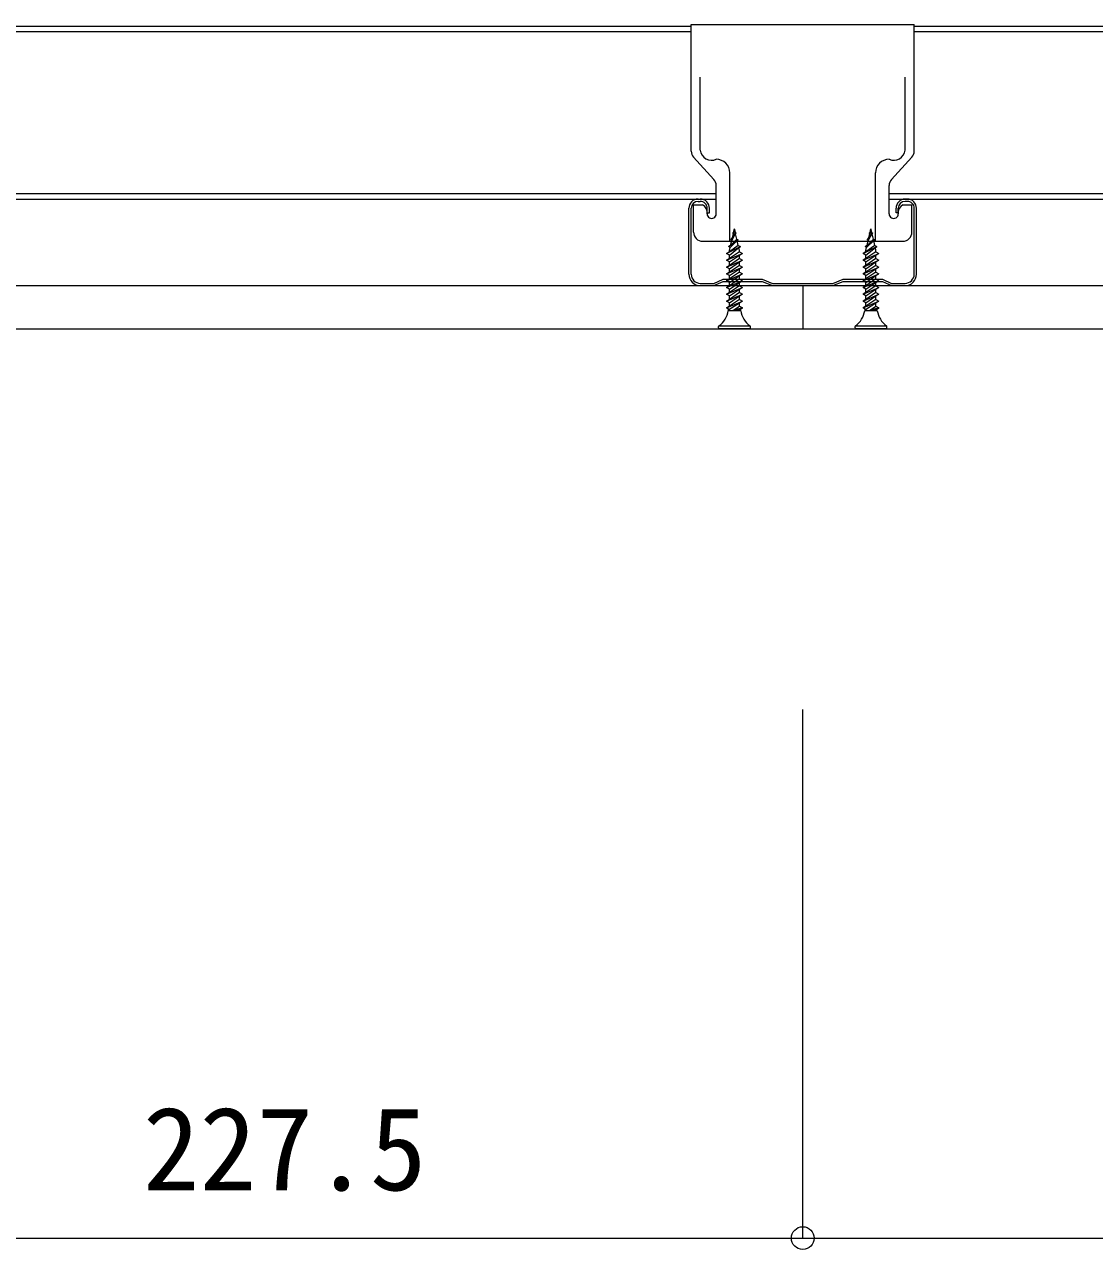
# Model space of a CAD drawing. Units: millimetres, scale not verified. Extents: x -2060 to 1861, y -4765 to 1286.
# Drawn here: x -1321.2 to -1086, y -2694.8 to -2425.7 of the extents above; entities that cross this region are included whole.
import ezdxf
from ezdxf.enums import TextEntityAlignment as Align

# ---------------------------------------------------------------- set-up
doc = ezdxf.new("R2010")
doc.units = ezdxf.units.MM
doc.header["$LTSCALE"] = 10
doc.header["$PDMODE"] = 32
doc.header["$PDSIZE"] = 5
for name, color, linetype, lineweight in [('4-0_通り芯', 4, 'Continuous', 18), ('4-2_下地１', 5, 'Continuous', 18), ('4-4_仕上１', 2, 'Continuous', 18), ('4-5_仕上２', 3, 'Continuous', 18), ('4-6_寸法', 4, 'Continuous', 18)]:
    doc.layers.add(name, color=color, linetype=linetype, lineweight=lineweight)
doc.styles.add('ＭＳ ゴシック', font='')
doc.styles.get('ＭＳ ゴシック').set_extended_font_data('MS Gothic')

msp = doc.modelspace()

# ---------------------------------------------------------------- linework, layer by layer
at = {"layer": '4-0_通り芯'}
for p, q in [((-1165.99, -2473.04), (-1164.78, -2471.55)), ((-1165.75, -2473.18), (-1165.06, -2471.9)), ((-1165.61, -2472.58), (-1165.4, -2471.63)), ((-1165.4, -2471.63), (-1165.54, -2471.55)), ((-1164.96, -2471.44), (-1165.41, -2472.32)), ((-1165.34, -2471.39), (-1165.16, -2470.59)), ((-1164.96, -2471.44), (-1165.16, -2470.59)), ((-1164.96, -2471.44), (-1164.78, -2471.55)), ((-1164.63, -2472.86), (-1164.9, -2471.7)), ((-1135.99, -2473.04), (-1134.78, -2471.55)), ((-1135.75, -2473.18), (-1135.06, -2471.9)), ((-1135.61, -2472.58), (-1135.4, -2471.63)), ((-1135.4, -2471.63), (-1135.54, -2471.55)), ((-1134.96, -2471.44), (-1135.41, -2472.32)), ((-1135.34, -2471.39), (-1135.16, -2470.59)), ((-1134.96, -2471.44), (-1135.16, -2470.59)), ((-1134.96, -2471.44), (-1134.78, -2471.55)), ((-1134.63, -2472.86), (-1134.9, -2471.7)), ((-1166.91, -2476.03), (-1163.86, -2474.53)), ((-1166.45, -2474.53), (-1164.32, -2473.04)), ((-1166.01, -2474.28), (-1166.45, -2474.53)), ((-1166.11, -2474.73), (-1166.45, -2474.53)), ((-1164.31, -2474.28), (-1166.26, -2475.65)), ((-1166.26, -2476.4), (-1164.2, -2474.73)), ((-1166.26, -2475.36), (-1166.11, -2474.73)), ((-1166.11, -2474.73), (-1164.56, -2473.18)), ((-1164.63, -2472.86), (-1166.01, -2474.28)), ((-1166.01, -2474.28), (-1165.75, -2473.18)), ((-1165.75, -2473.18), (-1165.99, -2473.04)), ((-1164.63, -2472.86), (-1164.32, -2473.04)), ((-1164.56, -2473.18), (-1164.32, -2473.04)), ((-1164.31, -2474.28), (-1164.56, -2473.18)), ((-1164.31, -2474.28), (-1163.86, -2474.53)), ((-1164.2, -2474.73), (-1163.86, -2474.53)), ((-1164.06, -2475.36), (-1164.2, -2474.73)), ((-1136.91, -2476.03), (-1133.86, -2474.53)), ((-1136.45, -2474.53), (-1134.32, -2473.04)), ((-1136.01, -2474.28), (-1136.45, -2474.53)), ((-1136.11, -2474.73), (-1136.45, -2474.53)), ((-1134.31, -2474.28), (-1136.26, -2475.65)), ((-1136.26, -2476.4), (-1134.2, -2474.73)), ((-1136.26, -2475.36), (-1136.11, -2474.73)), ((-1136.11, -2474.73), (-1134.56, -2473.18)), ((-1134.63, -2472.86), (-1136.01, -2474.28)), ((-1136.01, -2474.28), (-1135.75, -2473.18)), ((-1135.75, -2473.18), (-1135.99, -2473.04)), ((-1134.63, -2472.86), (-1134.32, -2473.04)), ((-1134.56, -2473.18), (-1134.32, -2473.04)), ((-1134.31, -2474.28), (-1134.56, -2473.18)), ((-1134.31, -2474.28), (-1133.86, -2474.53)), ((-1134.2, -2474.73), (-1133.86, -2474.53)), ((-1134.06, -2475.36), (-1134.2, -2474.73)), ((-1166.26, -2475.65), (-1166.91, -2476.03)), ((-1166.91, -2477.52), (-1163.41, -2476.03)), ((-1166.26, -2476.4), (-1166.91, -2476.03)), ((-1166.26, -2477.15), (-1166.91, -2477.52)), ((-1166.91, -2479.02), (-1163.41, -2477.52)), ((-1166.26, -2477.9), (-1166.91, -2477.52)), ((-1166.26, -2475.65), (-1166.26, -2475.36)), ((-1164.06, -2475.65), (-1166.26, -2477.15)), ((-1166.26, -2477.9), (-1164.06, -2476.4)), ((-1166.26, -2477.15), (-1166.26, -2476.4)), ((-1164.06, -2477.15), (-1166.26, -2478.64)), ((-1166.26, -2479.39), (-1164.06, -2477.9)), ((-1166.26, -2478.64), (-1166.26, -2477.9)), ((-1164.06, -2475.65), (-1164.06, -2475.36)), ((-1164.06, -2475.65), (-1163.41, -2476.03)), ((-1164.06, -2476.4), (-1163.41, -2476.03)), ((-1164.06, -2477.15), (-1164.06, -2476.4)), ((-1164.06, -2477.15), (-1163.41, -2477.52)), ((-1164.06, -2477.9), (-1163.41, -2477.52)), ((-1164.06, -2478.64), (-1164.06, -2477.9)), ((-1136.26, -2475.65), (-1136.91, -2476.03)), ((-1136.91, -2477.52), (-1133.41, -2476.03)), ((-1136.26, -2476.4), (-1136.91, -2476.03)), ((-1136.26, -2477.15), (-1136.91, -2477.52)), ((-1136.91, -2479.02), (-1133.41, -2477.52)), ((-1136.26, -2477.9), (-1136.91, -2477.52)), ((-1136.26, -2475.65), (-1136.26, -2475.36)), ((-1134.06, -2475.65), (-1136.26, -2477.15)), ((-1136.26, -2477.9), (-1134.06, -2476.4)), ((-1136.26, -2477.15), (-1136.26, -2476.4)), ((-1134.06, -2477.15), (-1136.26, -2478.64)), ((-1136.26, -2479.39), (-1134.06, -2477.9)), ((-1136.26, -2478.64), (-1136.26, -2477.9)), ((-1134.06, -2475.65), (-1134.06, -2475.36)), ((-1134.06, -2475.65), (-1133.41, -2476.03)), ((-1134.06, -2476.4), (-1133.41, -2476.03)), ((-1134.06, -2477.15), (-1134.06, -2476.4)), ((-1134.06, -2477.15), (-1133.41, -2477.52)), ((-1134.06, -2477.9), (-1133.41, -2477.52)), ((-1134.06, -2478.64), (-1134.06, -2477.9)), ((-1166.26, -2478.64), (-1166.91, -2479.02)), ((-1166.91, -2480.51), (-1163.41, -2479.02)), ((-1166.26, -2479.39), (-1166.91, -2479.02)), ((-1166.26, -2480.14), (-1166.91, -2480.51)), ((-1166.91, -2482.01), (-1163.41, -2480.51)), ((-1166.26, -2480.89), (-1166.91, -2480.51)), ((-1164.06, -2478.64), (-1166.26, -2480.14)), ((-1166.26, -2480.89), (-1164.06, -2479.39)), ((-1166.26, -2480.14), (-1166.26, -2479.39)), ((-1164.06, -2480.14), (-1166.26, -2481.63)), ((-1164.06, -2478.64), (-1163.41, -2479.02)), ((-1164.06, -2479.39), (-1163.41, -2479.02)), ((-1164.06, -2480.14), (-1164.06, -2479.39)), ((-1164.06, -2480.14), (-1163.41, -2480.51)), ((-1164.06, -2480.89), (-1163.41, -2480.51)), ((-1136.26, -2478.64), (-1136.91, -2479.02)), ((-1136.91, -2480.51), (-1133.41, -2479.02)), ((-1136.26, -2479.39), (-1136.91, -2479.02)), ((-1136.26, -2480.14), (-1136.91, -2480.51)), ((-1136.91, -2482.01), (-1133.41, -2480.51)), ((-1136.26, -2480.89), (-1136.91, -2480.51)), ((-1134.06, -2478.64), (-1136.26, -2480.14)), ((-1136.26, -2480.89), (-1134.06, -2479.39)), ((-1136.26, -2480.14), (-1136.26, -2479.39)), ((-1134.06, -2480.14), (-1136.26, -2481.63)), ((-1134.06, -2478.64), (-1133.41, -2479.02)), ((-1134.06, -2479.39), (-1133.41, -2479.02)), ((-1134.06, -2480.14), (-1134.06, -2479.39)), ((-1134.06, -2480.14), (-1133.41, -2480.51)), ((-1134.06, -2480.89), (-1133.41, -2480.51)), ((-1166.26, -2481.63), (-1166.91, -2482.01)), ((-1166.26, -2482.38), (-1166.91, -2482.01)), ((-1166.91, -2483.5), (-1163.41, -2482.01)), ((-1166.26, -2483.12), (-1166.91, -2483.5)), ((-1166.26, -2482.38), (-1164.06, -2480.89)), ((-1166.26, -2481.63), (-1166.26, -2480.89)), ((-1164.06, -2481.63), (-1166.26, -2483.12)), ((-1166.26, -2483.87), (-1164.06, -2482.38)), ((-1166.26, -2483.12), (-1166.26, -2482.38)), ((-1164.06, -2483.12), (-1166.26, -2484.62)), ((-1164.06, -2481.63), (-1164.06, -2480.89)), ((-1164.06, -2481.63), (-1163.41, -2482.01)), ((-1164.06, -2482.38), (-1163.41, -2482.01)), ((-1164.06, -2483.12), (-1164.06, -2482.38)), ((-1164.06, -2483.12), (-1163.41, -2483.5)), ((-1136.26, -2481.63), (-1136.91, -2482.01)), ((-1136.26, -2482.38), (-1136.91, -2482.01)), ((-1136.91, -2483.5), (-1133.41, -2482.01)), ((-1136.26, -2483.12), (-1136.91, -2483.5)), ((-1136.26, -2482.38), (-1134.06, -2480.89)), ((-1136.26, -2481.63), (-1136.26, -2480.89)), ((-1134.06, -2481.63), (-1136.26, -2483.12)), ((-1136.26, -2483.87), (-1134.06, -2482.38)), ((-1136.26, -2483.12), (-1136.26, -2482.38)), ((-1134.06, -2483.12), (-1136.26, -2484.62)), ((-1134.06, -2481.63), (-1134.06, -2480.89)), ((-1134.06, -2481.63), (-1133.41, -2482.01)), ((-1134.06, -2482.38), (-1133.41, -2482.01)), ((-1134.06, -2483.12), (-1134.06, -2482.38)), ((-1134.06, -2483.12), (-1133.41, -2483.5)), ((-1166.26, -2483.87), (-1166.91, -2483.5)), ((-1166.91, -2484.99), (-1163.41, -2483.5)), ((-1166.26, -2484.62), (-1166.91, -2484.99)), ((-1166.26, -2485.37), (-1166.91, -2484.99)), ((-1166.91, -2486.49), (-1163.41, -2484.99)), ((-1166.26, -2485.37), (-1164.06, -2483.87)), ((-1166.26, -2484.62), (-1166.26, -2483.87)), ((-1164.06, -2484.62), (-1166.26, -2486.11)), ((-1166.26, -2486.86), (-1164.06, -2485.37)), ((-1166.26, -2486.11), (-1166.26, -2485.37)), ((-1164.06, -2483.87), (-1163.41, -2483.5)), ((-1164.06, -2484.62), (-1164.06, -2483.87)), ((-1164.06, -2484.62), (-1163.41, -2484.99)), ((-1164.06, -2485.37), (-1163.41, -2484.99)), ((-1164.06, -2486.11), (-1164.06, -2485.37)), ((-1136.26, -2483.87), (-1136.91, -2483.5)), ((-1136.91, -2484.99), (-1133.41, -2483.5)), ((-1136.26, -2484.62), (-1136.91, -2484.99)), ((-1136.26, -2485.37), (-1136.91, -2484.99)), ((-1136.91, -2486.49), (-1133.41, -2484.99)), ((-1136.26, -2485.37), (-1134.06, -2483.87)), ((-1136.26, -2484.62), (-1136.26, -2483.87)), ((-1134.06, -2484.62), (-1136.26, -2486.11)), ((-1136.26, -2486.86), (-1134.06, -2485.37)), ((-1136.26, -2486.11), (-1136.26, -2485.37)), ((-1134.06, -2483.87), (-1133.41, -2483.5)), ((-1134.06, -2484.62), (-1134.06, -2483.87)), ((-1134.06, -2484.62), (-1133.41, -2484.99)), ((-1134.06, -2485.37), (-1133.41, -2484.99)), ((-1134.06, -2486.11), (-1134.06, -2485.37)), ((-1166.26, -2486.11), (-1166.91, -2486.49)), ((-1166.26, -2486.86), (-1166.91, -2486.49)), ((-1166.91, -2487.98), (-1163.41, -2486.49)), ((-1166.26, -2487.61), (-1166.91, -2487.98)), ((-1166.36, -2488.3), (-1166.91, -2487.98)), ((-1166.53, -2488.59), (-1166.36, -2488.3)), ((-1166.53, -2488.59), (-1163.78, -2488.59)), ((-1166.36, -2488.3), (-1164.06, -2486.86)), ((-1164.06, -2486.11), (-1166.26, -2487.61)), ((-1166.26, -2487.61), (-1166.26, -2486.86)), ((-1165.51, -2488.59), (-1164.06, -2487.61)), ((-1163.41, -2487.98), (-1165.51, -2488.59)), ((-1164.06, -2486.11), (-1163.41, -2486.49)), ((-1164.06, -2486.86), (-1163.41, -2486.49)), ((-1164.06, -2487.61), (-1164.06, -2486.86)), ((-1164.06, -2487.61), (-1163.41, -2487.98)), ((-1163.95, -2488.3), (-1163.41, -2487.98)), ((-1136.26, -2486.11), (-1136.91, -2486.49)), ((-1136.26, -2486.86), (-1136.91, -2486.49)), ((-1136.91, -2487.98), (-1133.41, -2486.49)), ((-1136.26, -2487.61), (-1136.91, -2487.98)), ((-1136.36, -2488.3), (-1136.91, -2487.98)), ((-1136.53, -2488.59), (-1136.36, -2488.3)), ((-1136.53, -2488.59), (-1133.78, -2488.59)), ((-1136.36, -2488.3), (-1134.06, -2486.86)), ((-1134.06, -2486.11), (-1136.26, -2487.61)), ((-1136.26, -2487.61), (-1136.26, -2486.86)), ((-1135.51, -2488.59), (-1134.06, -2487.61)), ((-1133.41, -2487.98), (-1135.51, -2488.59)), ((-1134.06, -2486.11), (-1133.41, -2486.49)), ((-1134.06, -2486.86), (-1133.41, -2486.49)), ((-1134.06, -2487.61), (-1134.06, -2486.86)), ((-1134.06, -2487.61), (-1133.41, -2487.98)), ((-1133.95, -2488.3), (-1133.41, -2487.98)), ((-1168.66, -2492.39), (-1168.66, -2492.1)), ((-1161.69, -2491.99), (-1168.63, -2491.99)), ((-1161.86, -2492.59), (-1168.46, -2492.59)), ((-1161.66, -2492.39), (-1161.66, -2492.1)), ((-1138.66, -2492.39), (-1138.66, -2492.1)), ((-1131.69, -2491.99), (-1138.63, -2491.99)), ((-1131.86, -2492.59), (-1138.46, -2492.59)), ((-1131.66, -2492.39), (-1131.66, -2492.1))]:
    msp.add_line(p, q, dxfattribs=at)
for points in [[(-1165.54, -2471.55), (-1165.48, -2471.51), (-1165.43, -2471.47), (-1165.39, -2471.43), (-1165.34, -2471.39), (-1165.24, -2471.23), (-1165.18, -2471.03), (-1165.16, -2470.82), (-1165.16, -2470.59)], [(-1165.4, -2471.63), (-1165.38, -2471.61), (-1165.37, -2471.6), (-1165.36, -2471.59), (-1165.34, -2471.57), (-1165.22, -2471.37), (-1165.16, -2471.13), (-1165.15, -2470.87), (-1165.16, -2470.59)], [(-1135.54, -2471.55), (-1135.48, -2471.51), (-1135.43, -2471.47), (-1135.39, -2471.43), (-1135.34, -2471.39), (-1135.24, -2471.23), (-1135.18, -2471.03), (-1135.16, -2470.82), (-1135.16, -2470.59)], [(-1135.4, -2471.63), (-1135.38, -2471.61), (-1135.37, -2471.6), (-1135.36, -2471.59), (-1135.34, -2471.57), (-1135.22, -2471.37), (-1135.16, -2471.13), (-1135.15, -2470.87), (-1135.16, -2470.59)], [(-1163.78, -2488.59), (-1163.95, -2488.3), (-1165.51, -2488.59)], [(-1133.78, -2488.59), (-1133.95, -2488.3), (-1135.51, -2488.59)]]:
    msp.add_lwpolyline(points, dxfattribs=at)
for centre, radius, start, end in [((-1171.48, -2487.87), 5, 305.5507, 351.6448), ((-1158.83, -2487.87), 5, 188.3552, 234.4493), ((-1141.48, -2487.87), 5, 305.5507, 351.6448), ((-1128.83, -2487.87), 5, 188.3552, 234.4493), ((-1168.46, -2492.1), 0.2, 125.5507, 180), ((-1168.46, -2492.39), 0.2, 180, 270), ((-1161.86, -2492.39), 0.2, 270, 0), ((-1161.86, -2492.1), 0.2, 0, 54.4493), ((-1138.46, -2492.1), 0.2, 125.5507, 180), ((-1138.46, -2492.39), 0.2, 180, 270), ((-1131.86, -2492.39), 0.2, 270, 0), ((-1131.86, -2492.1), 0.2, 0, 54.4493)]:
    msp.add_arc(centre, radius, start, end, dxfattribs=at)
at = {"layer": '4-2_下地１'}
for p, q in [((-1365.16, -2426.09), (-1174.66, -2426.09)), ((-1125.66, -2426.09), (-935.16, -2426.09)), ((-1365.16, -2427.29), (-1174.66, -2427.29)), ((-1125.66, -2427.29), (-935.16, -2427.29)), ((-1506.26, -2462.89), (-1169.16, -2462.89)), ((-1506.26, -2464.09), (-1169.16, -2464.09)), ((-1131.16, -2462.89), (-714.16, -2462.89)), ((-1131.16, -2464.09), (-714.16, -2464.09))]:
    msp.add_line(p, q, dxfattribs=at)
at = {"layer": '4-4_仕上１'}
for p, q in [((-1150.16, -2483.09), (-1150.16, -2492.59)), ((-1150.16, -2483.09), (-1150.16, -2492.59)), ((-1377.66, -2492.59), (1352.34, -2492.59))]:
    msp.add_line(p, q, dxfattribs=at)
msp.add_lwpolyline([(-1506.66, -2484.32), (-1377.66, -2483.09), (1352.34, -2483.09)], dxfattribs=at)
at = {"layer": '4-5_仕上２'}
for p, q in [((-1174.66, -2453.56), (-1174.66, -2425.74)), ((-1174.66, -2425.74), (-1125.66, -2425.74)), ((-1125.66, -2453.56), (-1125.66, -2425.74)), ((-1172.66, -2453.34), (-1172.66, -2437.34)), ((-1127.66, -2453.34), (-1127.66, -2437.34)), ((-1174.13, -2454.91), (-1169.69, -2459.77)), ((-1130.63, -2459.77), (-1126.19, -2454.91)), ((-1166.16, -2473.34), (-1166.16, -2458.34)), ((-1134.16, -2473.34), (-1134.16, -2458.34)), ((-1169.16, -2467.34), (-1169.16, -2461.12)), ((-1131.16, -2467.34), (-1131.16, -2461.12)), ((-1173.16, -2464.09), (-1172.66, -2464.09)), ((-1127.16, -2464.09), (-1127.66, -2464.09)), ((-1175.16, -2479.3), (-1175.16, -2466.09)), ((-1174.66, -2472.68), (-1174.66, -2466.09)), ((-1174.16, -2465.34), (-1172.16, -2465.34)), ((-1174.16, -2471.34), (-1174.16, -2465.34)), ((-1173.16, -2464.59), (-1172.66, -2464.59)), ((-1171.16, -2467.09), (-1171.16, -2466.09)), ((-1171.16, -2467.09), (-1170.66, -2467.09)), ((-1170.66, -2467.09), (-1170.66, -2466.09)), ((-1129.66, -2467.09), (-1129.66, -2466.09)), ((-1129.16, -2467.09), (-1129.66, -2467.09)), ((-1129.16, -2467.09), (-1129.16, -2466.09)), ((-1128.16, -2465.34), (-1126.16, -2465.34)), ((-1127.16, -2464.59), (-1127.66, -2464.59)), ((-1126.16, -2471.34), (-1126.16, -2465.34)), ((-1125.66, -2472.68), (-1125.66, -2466.09)), ((-1125.16, -2479.3), (-1125.16, -2466.09)), ((-1175.16, -2474.36), (-1175.16, -2470.88)), ((-1174.66, -2474.36), (-1174.66, -2470.76)), ((-1125.66, -2474.36), (-1125.66, -2470.76)), ((-1125.16, -2474.36), (-1125.16, -2470.88)), ((-1174.66, -2480.59), (-1174.66, -2474.11)), ((-1172.16, -2473.34), (-1150.16, -2473.34)), ((-1150.16, -2473.34), (-1128.16, -2473.34)), ((-1125.66, -2480.59), (-1125.66, -2474.11)), ((-1175.16, -2480.59), (-1175.16, -2478.73)), ((-1125.16, -2480.59), (-1125.16, -2478.73)), ((-1172.66, -2482.59), (-1169.66, -2482.59)), ((-1172.66, -2483.09), (-1169.66, -2483.09)), ((-1169.66, -2482.59), (-1167.66, -2481.66)), ((-1169.66, -2483.09), (-1167.66, -2482.16)), ((-1167.66, -2481.66), (-1159.04, -2481.66)), ((-1167.66, -2482.16), (-1159.04, -2482.16)), ((-1159.04, -2481.66), (-1156.77, -2482.59)), ((-1159.04, -2482.16), (-1156.77, -2483.09)), ((-1156.77, -2483.09), (-1150.16, -2483.09)), ((-1150.16, -2483.09), (-1143.55, -2483.09)), ((-1132.66, -2481.66), (-1130.66, -2482.59)), ((-1132.66, -2482.16), (-1130.66, -2483.09)), ((-1130.66, -2482.59), (-1127.66, -2482.59)), ((-1130.66, -2483.09), (-1127.66, -2483.09))]:
    msp.add_line(p, q, dxfattribs=at)
for points in [[(-1156.77, -2482.59), (-1150.16, -2482.59), (-1143.55, -2482.59)], [(-1143.55, -2482.59), (-1141.27, -2481.66), (-1132.66, -2481.66)], [(-1143.55, -2483.09), (-1141.27, -2482.16), (-1132.66, -2482.16)]]:
    msp.add_lwpolyline(points, dxfattribs=at)
for centre, radius, start, end in [((-1172.66, -2453.56), 2, 179.9998, 222.5105), ((-1170.18, -2453.06), 2.5, 186.527, 293.9841), ((-1130.14, -2453.06), 2.5, 246.0155, 353.4731), ((-1127.66, -2453.56), 2, 317.4897, 0), ((-1169.16, -2458.34), 3, 0, 89.9996), ((-1131.16, -2458.34), 3, 90.0002, 179.9998), ((-1171.16, -2461.12), 2, 0, 42.51), ((-1129.16, -2461.12), 2, 137.4898, 179.9998), ((-1173.16, -2466.09), 2, 90.0002, 179.9998), ((-1172.66, -2466.09), 2, 0, 90.0002), ((-1127.66, -2466.09), 2, 90.0002, 179.9998), ((-1127.16, -2466.09), 2, 0, 90.0002), ((-1173.16, -2466.09), 1.5, 90.0002, 179.9998), ((-1172.66, -2466.09), 1.5, 0, 90.0002), ((-1173.14, -2467.08), 2, 352.5759, 60.5542), ((-1127.18, -2467.08), 2, 119.4457, 187.4242), ((-1127.66, -2466.09), 1.5, 90.0002, 179.9998), ((-1127.16, -2466.09), 1.5, 0, 90.0002), ((-1170.16, -2467.34), 1, 179.9998, 0), ((-1130.16, -2467.34), 1, 179.9998, 0), ((-1172.16, -2471.34), 2, 179.9998, 270.0001), ((-1128.16, -2471.34), 2, 270.0001, 0), ((-1172.66, -2480.59), 2.5, 179.9998, 270.0001), ((-1172.66, -2480.59), 2, 179.9998, 270.0001), ((-1127.66, -2480.59), 2, 270.0001, 0), ((-1127.66, -2480.59), 2.5, 270.0001, 0), ((-1127.66, -2480.59), 2, 270.0001, 0), ((-1127.66, -2480.59), 2, 270.0001, 0), ((-1127.66, -2480.59), 2, 270.0001, 0), ((-1127.66, -2480.59), 2, 270.0001, 0), ((-1127.66, -2480.59), 2, 270.0001, 0)]:
    msp.add_arc(centre, radius, start, end, dxfattribs=at)
at = {"layer": '4-6_寸法'}
msp.add_line((-1150.16, -2692.29), (-1150.16, -2576.17), dxfattribs=at)
at = {"layer": '4-6_寸法', "color": 7}
for p, q in [((-1377.66, -2692.29), (-1150.16, -2692.29)), ((-1150.16, -2692.29), (-922.66, -2692.29))]:
    msp.add_line(p, q, dxfattribs=at)
at = {"layer": '4-6_寸法'}
msp.add_point((-1150.16, -2692.29), dxfattribs=at)

# ---------------------------------------------------------------- texts
at = {"layer": '4-6_寸法', "style": 'ＭＳ ゴシック'}
msp.add_text('227.5', height=18.33, dxfattribs=at).set_placement((-1295.16, -2687.29), align=Align.BOTTOM_LEFT)

doc.saveas('drawing.dxf')
